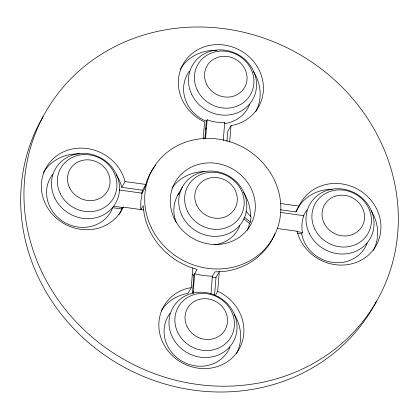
<?xml version="1.0" encoding="UTF-8"?>
<svg xmlns="http://www.w3.org/2000/svg" width="419" height="419" viewBox="0 0 419 419"><rect width="100%" height="100%" fill="white"/><g stroke="black" fill="none" stroke-linecap="round" stroke-linejoin="round"><path stroke-width="0.63" d="M140.721 209.432L140.81 201.523L142.072 193.169L144.524 188.817L146.922 180.767A69.313 63.992 29.4 0 1 155.742 165.096M141.02 209.5L143.167 205.692L144.23 214.224A69.313 63.992 29.4 0 0 188.545 266.589L197.119 269.448L193.85 275.246L192.478 292.933L193.295 291.483M193.149 293.379L194.667 273.796L203.482 275.582L212.386 276.257L214.837 271.905L223.678 271.465A69.313 63.992 29.4 0 0 274.88 233.634M223.285 140.522L224.71 122.201A34.657 31.996 29.4 0 1 207.143 119.761L206.326 121.211L204.849 138.888M161.153 310.987A43.319 39.994 29.4 0 1 184.884 294.007L187.979 293.452L191.247 287.649L192.829 268.019M203.22 138.977L204.592 121.877L201.654 120.483A43.319 39.994 29.4 0 1 189.215 56.151A43.319 39.994 29.4 0 1 256.522 65.5A43.319 39.994 29.4 0 1 234.116 124.993L231.021 125.548L227.753 131.351L226.936 141.481M210.961 293.944L212.386 276.257M214.559 295.222L215.984 277.488L219.257 271.685L217.676 291.32L215.298 295.542M229.696 142.015L231.021 125.548M205.561 138.699L207.143 119.761M247.257 230.366A43.319 39.994 29.4 0 0 249.499 223.516L250.316 222.065L251.101 216.843L245.979 211.296M141.627 193.369L142.565 190.231L145.833 184.428L125.003 181.537L124.312 178.913A43.319 39.994 29.4 0 0 60.635 153.291A43.319 39.994 29.4 0 0 55.476 217.388A43.319 39.994 29.4 0 0 121.824 209.825L123.081 207.091L143.696 209.956M119.059 214.533L123.081 207.091M280.458 209.762L295.919 211.909L297.176 209.175A43.319 39.994 29.4 0 1 332.194 189.252M295.919 211.909L300.444 203.372A43.319 39.994 29.4 0 1 366.798 195.809A43.319 39.994 29.4 0 1 361.634 259.906A43.319 39.994 29.4 0 1 297.956 234.289L297.165 231.267L277.189 228.496M142.565 190.231L121.735 187.34L125.003 181.537M122.144 207.463L121.327 208.913L112.706 207.714L110.967 211.448A34.657 31.996 29.4 0 1 63.264 221.625A34.657 31.996 29.4 0 1 52.522 174.487M205.64 129.424L206.457 127.973M177.509 195.678L182.412 186.979M297.359 233.299L301.67 233.886L302.487 232.435A34.657 31.996 29.4 0 1 303.833 215.706L280.489 212.402M191.247 287.649L188.152 288.209A43.319 39.994 29.4 0 0 165.746 347.697A43.319 39.994 29.4 0 0 233.053 357.046A43.319 39.994 29.4 0 0 220.619 292.719L217.676 291.32M212.197 277.677L215.984 277.488M296.94 231.681L302.487 232.435M280.505 203.508L299.187 206.106M119.19 189.99L142.072 193.169M113.523 206.263L123.422 207.641M192.012 274.634L193.85 275.246M244.544 217.262L250.316 222.065M243.727 218.713L249.499 223.516M121.735 187.34L121.044 184.711A43.319 39.994 29.4 0 0 116.241 174.812M171.989 188.162A43.319 39.994 29.4 0 1 204.938 171.581M243.497 192.483A43.319 39.994 29.4 0 1 250.384 216.523M239.757 225.872A34.657 31.996 29.4 0 1 214.135 244.832M176.399 222.756A34.657 31.996 29.4 0 1 179.421 192.646M367.227 242.989A34.657 31.996 29.4 0 1 332.524 262.388A34.657 31.996 29.4 0 1 301.67 233.886M303.461 216.047A34.657 31.996 29.4 0 1 307.033 209.835M249.724 104.132A34.657 31.996 29.4 0 1 224.516 123.574M206.326 121.211A34.657 31.996 29.4 0 1 189.535 70.979M230 347.058A34.657 31.996 29.4 0 1 182.438 361.477A34.657 31.996 29.4 0 1 170.02 313.344M376.634 300.983A190.614 175.98 29.4 0 1 122.919 366.52A190.614 175.98 29.4 0 1 43.11 116.545M180.322 69.182A43.319 39.994 29.4 0 1 216.544 50.437M253.254 71.303A43.319 39.994 29.4 0 1 255.878 111.543M43.309 172.691A43.319 39.994 29.4 0 1 79.531 153.946M234.074 314.187A43.319 39.994 29.4 0 1 236.363 353.908M371.087 210.678A43.319 39.994 29.4 0 1 373.376 250.4M218.404 296.83L214.308 294.887A34.657 31.996 29.4 0 0 169.318 327.276A34.657 31.996 29.4 0 0 222.835 352.667A34.657 31.996 29.4 0 0 218.404 296.83M151.39 227.852A69.313 63.992 29.4 0 0 268.946 244.177A69.313 63.992 29.4 0 0 217.974 139.066A69.313 63.992 29.4 0 0 151.39 227.852M174.409 218.791A43.319 39.994 29.4 0 0 247.88 228.999A43.319 39.994 29.4 0 0 216.021 163.305A43.319 39.994 29.4 0 0 174.409 218.791M182.082 215.775A34.657 31.996 29.4 0 0 240.857 223.94A34.657 31.996 29.4 0 0 215.371 171.381A34.657 31.996 29.4 0 0 182.082 215.775M187.55 211.365A30.325 27.994 29.4 0 0 238.982 218.509A30.325 27.994 29.4 0 0 216.681 172.523A30.325 27.994 29.4 0 0 187.55 211.365M196.857 205.446A21.662 19.997 29.4 0 0 233.593 210.548A21.662 19.997 29.4 0 0 217.665 177.698A21.662 19.997 29.4 0 0 196.857 205.446M314.81 229.036A30.325 27.994 29.4 0 0 366.237 236.18A30.325 27.994 29.4 0 0 343.936 190.195A30.325 27.994 29.4 0 0 314.81 229.036M324.117 223.118A21.662 19.997 29.4 0 0 360.853 228.219A21.662 19.997 29.4 0 0 344.921 195.374A21.662 19.997 29.4 0 0 324.117 223.118M309.337 233.446A34.657 31.996 29.4 0 0 368.112 241.611A34.657 31.996 29.4 0 0 342.627 189.058A34.657 31.996 29.4 0 0 309.337 233.446M191.834 94.594A34.657 31.996 29.4 0 0 250.614 102.755A34.657 31.996 29.4 0 0 225.123 50.201A34.657 31.996 29.4 0 0 191.834 94.594M197.307 90.179A30.325 27.994 29.4 0 0 248.734 97.323A30.325 27.994 29.4 0 0 226.433 51.338A30.325 27.994 29.4 0 0 197.307 90.179M206.614 84.261A21.662 19.997 29.4 0 0 243.35 89.362A21.662 19.997 29.4 0 0 227.417 56.518A21.662 19.997 29.4 0 0 206.614 84.261M177.797 332.545A30.325 27.994 29.4 0 0 229.224 339.689A30.325 27.994 29.4 0 0 206.923 293.703A30.325 27.994 29.4 0 0 177.797 332.545M187.104 326.626A21.662 19.997 29.4 0 0 223.84 331.728A21.662 19.997 29.4 0 0 207.908 298.883A21.662 19.997 29.4 0 0 187.104 326.626M54.821 198.103A34.657 31.996 29.4 0 0 113.601 206.263A34.657 31.996 29.4 0 0 88.11 153.71A34.657 31.996 29.4 0 0 54.821 198.103M60.294 193.693A30.325 27.994 29.4 0 0 111.721 200.832A30.325 27.994 29.4 0 0 89.42 154.847A30.325 27.994 29.4 0 0 60.294 193.693M69.601 187.77A21.662 19.997 29.4 0 0 106.337 192.871A21.662 19.997 29.4 0 0 90.404 160.027A21.662 19.997 29.4 0 0 69.601 187.77M42.34 273.02A190.614 175.98 29.4 0 0 365.619 317.916A190.614 175.98 29.4 0 0 225.443 28.864A190.614 175.98 29.4 0 0 42.34 273.02"/></g></svg>
